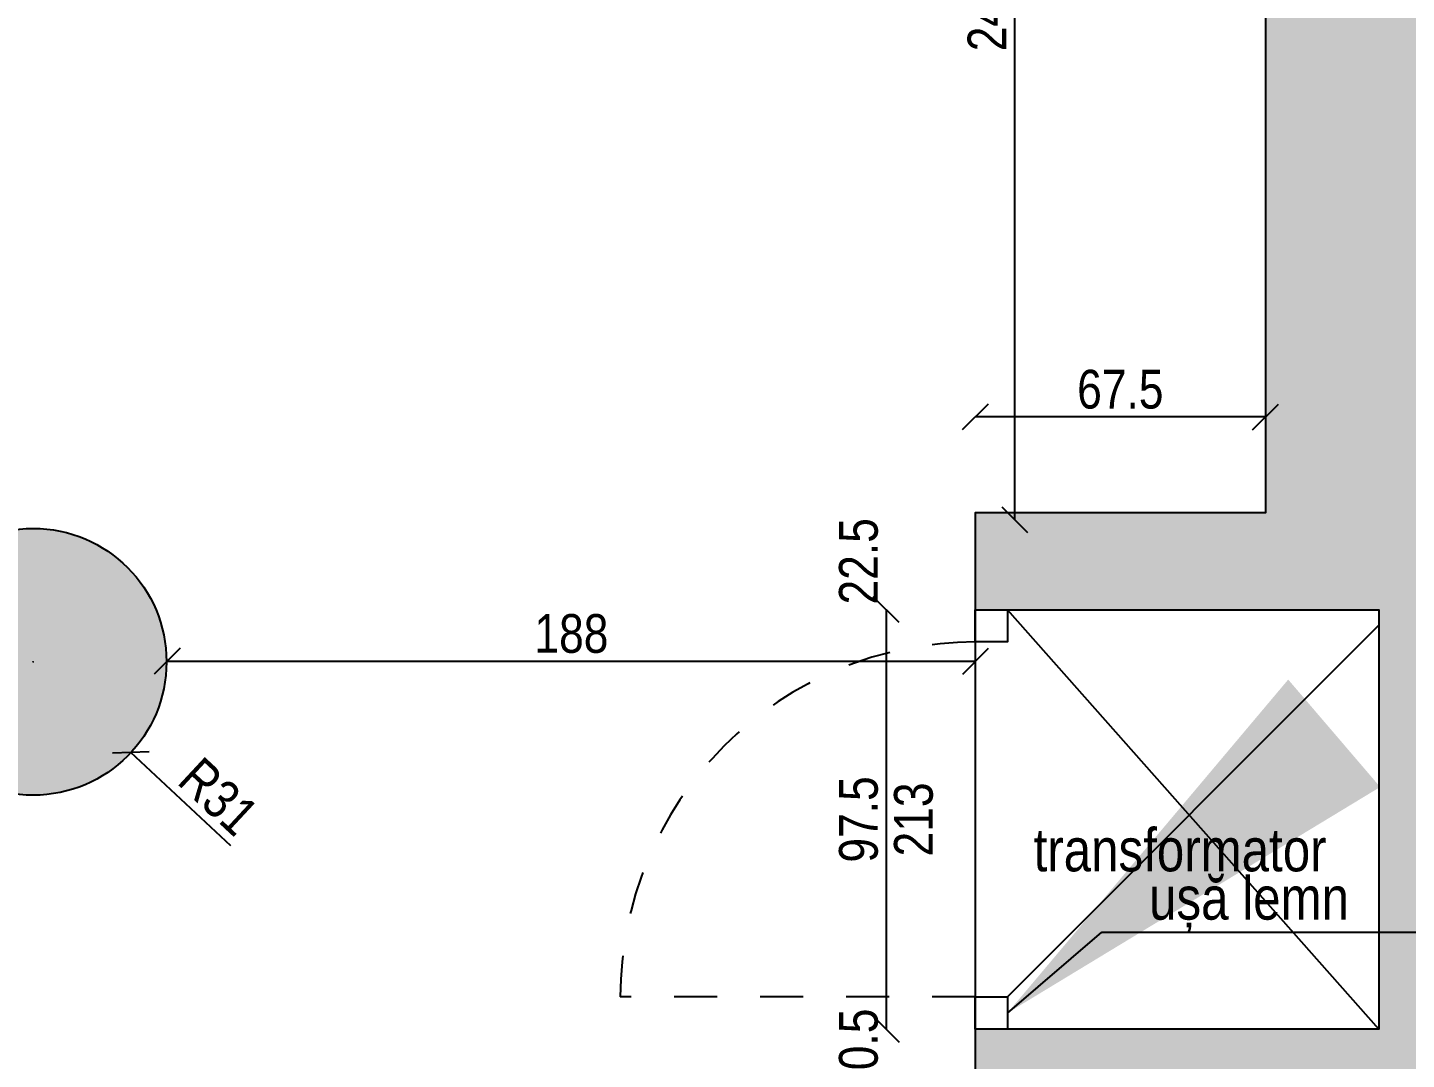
# Model space of a CAD drawing. Header units: metres. Extents: x 493 to 630, y -132 to -15.
# Drawn here: x 536.002 to 539.207, y -83.81 to -81.411 of the extents above; entities that cross this region are included whole.
import ezdxf
from ezdxf import colors
from ezdxf.entities.mleader import LeaderData, LeaderLine
from ezdxf.math import Vec2, Vec3

# ---------------------------------------------------------------- set-up
doc = ezdxf.new("R2010")
doc.units = ezdxf.units.M
doc.header["$MEASUREMENT"] = 0
doc.header["$PDMODE"] = 3
doc.linetypes.add('HIDDEN2', pattern=[0.1875, 0.125, -0.0625])
for name, color, linetype in [('a_caramida', 2, 'Continuous'), ('a_cote_50', 9, 'Continuous'), ('a_pereti_hasuri', 253, 'Continuous'), ('a_punctat', 40, 'HIDDEN2'), ('a_tamplarie_usi', 6, 'Continuous'), ('a_text', 7, 'Continuous')]:
    doc.layers.add(name, color=color, linetype=linetype)
doc.layers.add('a_suprafete', color=7, linetype='Continuous', plot=False)
doc.styles.get("Standard").update_dxf_attribs({"font": 'ARIALN.TTF'})
doc.dimstyles.new('50 cote', dxfattribs={"dimtxt": 0.09, "dimasz": 0.06, "dimexe": 0, "dimexo": 0, "dimgap": 0.018, "dimtad": 1, "dimdec": 1, "dimlfac": 100, "dimrnd": 0.5, "dimdsep": 46, "dimtxsty": 'Standard', "dimblk": 'OBLIQUE', "dimcen": 0.00045, "dimclrd": 256, "dimclrt": 4, "dimadec": 1, "dimazin": 0, "dimtfac": 1, "dimtdec": 1, "dimtix": 1, "dimtofl": 0, "dimtmove": 0, "dimatfit": 3, "dimldrblk": 'OBLIQUE', "dimfxl": 0, "dimtolj": 1, "dimtzin": 0, "dimarcsym": 0})
pattern_1 = [(45, (-4876.954644, 8292.469365), (-0.04419417382, 0.04419417382), []), (45, (-4876.91045, 8292.469365), (-0.04419417382, 0.04419417382), [0.03125, -0.015625])]

# ---------------------------------------------------------------- blocks, each defined once
blk = doc.blocks.new('_Oblique')
at = {"color": 0, "linetype": 'ByBlock', "lineweight": -2}
blk.add_line((-0.5, -0.5), (0.5, 0.5), dxfattribs=at)
blk = doc.blocks.new('*D302')
at = {"layer": 'a_cote_50', "lineweight": -2, "ltscale": 0.3}
blk.add_line((536.3261, -82.8843), (538.2061, -82.8843), dxfattribs=at)
at = {"layer": 'Defpoints', "color": 0, "ltscale": 0.3}
for p in [(536.3261, -82.8843), (538.2061, -82.8843), (538.2061, -82.8843)]:
    blk.add_point(p, dxfattribs=at)
at = {"layer": 'a_cote_50', "lineweight": -2, "ltscale": 0.3, "xscale": 0.06, "yscale": 0.06, "zscale": 0.06, "rotation": 180}
blk.add_blockref('_Oblique', (536.3261, -82.8843), dxfattribs=at)
at = {"layer": 'a_cote_50', "lineweight": -2, "ltscale": 0.3, "xscale": 0.06, "yscale": 0.06, "zscale": 0.06}
blk.add_blockref('_Oblique', (538.2061, -82.8843), dxfattribs=at)
at = {"layer": 'a_cote_50', "color": 4, "ltscale": 0.3, "insert": (537.2661, -82.8204), "char_height": 0.09, "attachment_point": 5}
blk.add_mtext('\\A1;188', dxfattribs=at)
blk = doc.blocks.new('*D305')
at = {"layer": 'a_cote_50', "color": 0, "lineweight": -2, "ltscale": 0.3}
for p, q in [((536.0143, -82.8857), (536.0152, -82.8857)), ((536.0147, -82.8861), (536.0147, -82.8852))]:
    blk.add_line(p, q, dxfattribs=at)
at = {"layer": 'a_cote_50', "lineweight": -2, "ltscale": 0.3}
blk.add_line((536.4745, -83.3135), (536.2417, -83.0968), dxfattribs=at)
at = {"layer": 'Defpoints', "color": 0, "ltscale": 0.3}
for p in [(536.0147, -82.8857), (536.2417, -83.0968)]:
    blk.add_point(p, dxfattribs=at)
at = {"layer": 'a_cote_50', "lineweight": -2, "ltscale": 0.3, "xscale": 0.06, "yscale": 0.06, "zscale": 0.06, "rotation": 137.0615940614636}
blk.add_blockref('_Oblique', (536.2417, -83.0968), dxfattribs=at)
at = {"layer": 'a_cote_50', "color": 4, "ltscale": 0.3, "insert": (536.4456, -83.1992), "char_height": 0.09, "attachment_point": 5, "rotation": 317.0616}
blk.add_mtext('\\A1;R31', dxfattribs=at)
blk = doc.blocks.new('*D276')
at = {"layer": 'a_cote_50', "lineweight": -2, "ltscale": 0.3}
blk.add_line((538.8798, -82.3165), (538.2048, -82.3165), dxfattribs=at)
at = {"layer": 'Defpoints', "color": 0, "ltscale": 0.3}
for p in [(538.2048, -82.3165), (538.2048, -82.5396), (538.8798, -82.5396)]:
    blk.add_point(p, dxfattribs=at)
at = {"layer": 'a_cote_50', "lineweight": -2, "ltscale": 0.3, "xscale": 0.06, "yscale": 0.06, "zscale": 0.06, "rotation": 180}
blk.add_blockref('_Oblique', (538.2048, -82.3165), dxfattribs=at)
at = {"layer": 'a_cote_50', "lineweight": -2, "ltscale": 0.3, "xscale": 0.06, "yscale": 0.06, "zscale": 0.06}
blk.add_blockref('_Oblique', (538.8798, -82.3165), dxfattribs=at)
at = {"layer": 'a_cote_50', "color": 4, "ltscale": 0.3, "insert": (538.5423, -82.2526), "char_height": 0.09, "attachment_point": 5}
blk.add_mtext('\\A1;67.5', dxfattribs=at)
blk = doc.blocks.new('*D277')
at = {"layer": 'Defpoints', "color": 0, "ltscale": 0.3}
for p in [(538.1744, -82.5396), (537.9979, -82.7646), (538.1744, -82.7646)]:
    blk.add_point(p, dxfattribs=at)
at = {"layer": 'a_cote_50', "color": 4, "ltscale": 0.3, "insert": (537.9339, -82.6521), "char_height": 0.09, "attachment_point": 5, "rotation": 90}
blk.add_mtext('\\A1;22.5', dxfattribs=at)
blk = doc.blocks.new('*D278')
at = {"layer": 'a_cote_50', "lineweight": -2, "ltscale": 0.3}
blk.add_line((537.9979, -82.7646), (537.9979, -83.7396), dxfattribs=at)
at = {"layer": 'Defpoints', "color": 0, "ltscale": 0.3}
for p in [(538.1744, -82.7646), (537.9979, -83.7396), (538.1744, -83.7396)]:
    blk.add_point(p, dxfattribs=at)
at = {"layer": 'a_cote_50', "lineweight": -2, "ltscale": 0.3, "xscale": 0.06, "yscale": 0.06, "zscale": 0.06}
for p, rotation in [((537.9979, -82.7646), 90), ((537.9979, -83.7396), 270)]:
    blk.add_blockref('_Oblique', p, dxfattribs=dict(at, rotation=rotation))
at = {"layer": 'a_cote_50', "color": 4, "ltscale": 0.3, "char_height": 0.09, "attachment_point": 5, "rotation": 90}
for s, insert in [('\\A1;97.5', (537.9339, -83.2521)), ('\\A1;213', (538.0618, -83.2521))]:
    blk.add_mtext(s, dxfattribs=dict(at, insert=insert))
blk = doc.blocks.new('*D279')
at = {"layer": 'Defpoints', "color": 0, "ltscale": 0.3}
for p in [(538.1744, -83.7396), (537.9979, -83.8446), (538.1744, -83.8446)]:
    blk.add_point(p, dxfattribs=at)
at = {"layer": 'a_cote_50', "color": 4, "ltscale": 0.3, "insert": (537.9339, -83.7921), "char_height": 0.09, "attachment_point": 5, "rotation": 90}
blk.add_mtext('\\A1;10.5', dxfattribs=at)
blk = doc.blocks.new('*D280')
at = {"layer": 'a_cote_50', "lineweight": -2, "ltscale": 0.3}
blk.add_line((538.2968, -82.5553), (538.2968, -80.1196), dxfattribs=at)
at = {"layer": 'Defpoints', "color": 0, "ltscale": 0.3}
for p in [(538.2959, -80.1196), (538.2968, -80.1196), (538.0159, -82.5553)]:
    blk.add_point(p, dxfattribs=at)
at = {"layer": 'a_cote_50', "lineweight": -2, "ltscale": 0.3, "xscale": 0.06, "yscale": 0.06, "zscale": 0.06}
for p, rotation in [((538.2968, -80.1196), 90), ((538.2968, -82.5553), 270)]:
    blk.add_blockref('_Oblique', p, dxfattribs=dict(at, rotation=rotation))
at = {"layer": 'a_cote_50', "color": 4, "ltscale": 0.3, "insert": (538.2329, -81.3375), "char_height": 0.09, "attachment_point": 5, "rotation": 90}
blk.add_mtext('\\A1;243.5', dxfattribs=at)

msp = doc.modelspace()

# ---------------------------------------------------------------- hatches: boundary and pattern name
at = {"layer": 'a_pereti_hasuri', "ltscale": 0.3}
h = msp.add_hatch(dxfattribs=at)
h.set_pattern_fill('ANSI33', color=256, scale=0.25, style=0)
h.set_pattern_definition(pattern_1)
h.paths.add_polyline_path([(533.4448, -79.3896), (533.4448, -80.1196), (532.5198, -80.1196), (532.5198, -79.3896)])
h.paths.add_polyline_path([(536.4648, -79.3896), (536.4648, -80.1196), (535.5248, -80.1196), (535.5248, -79.3896)])
h.paths.add_polyline_path([(538.1448, -89.6096), (538.1898, -89.6096), (538.1898, -89.6846), (539.2383, -89.6846), (539.2383, -84.3096), (541.5883, -84.3096), (541.5883, -84.5596), (542.0833, -84.5596), (542.0833, -84.3196), (542.5448, -84.3196), (542.5448, -84.0896), (539.2448, -84.0896), (539.2448, -80.1396), (539.7648, -80.1396), (539.7648, -79.3896), (538.5348, -79.3896), (538.5348, -80.1196), (538.8798, -80.1196), (538.8798, -82.5396), (538.2048, -82.5396), (538.2048, -82.7646), (539.1436, -82.7646), (539.1436, -83.7396), (538.2048, -83.7396), (538.2048, -83.8446), (539.0048, -83.8446), (539.0048, -84.5346), (539.1248, -84.5346), (539.1248, -89.2396), (538.1448, -89.2396)])
h = msp.add_hatch(dxfattribs=at)
h.set_pattern_fill('ANSI33', color=256, scale=0.25, style=0)
h.set_pattern_definition(pattern_1)
h.paths.add_polyline_path([(521.2731, -89.0746), (520.5631, -89.0746), (520.5631, -89.6746), (521.2731, -89.6746)])
h.paths.add_polyline_path([(524.2931, -89.0746), (523.4331, -89.0746), (523.4331, -89.6746), (524.2931, -89.6746)])
h.paths.add_polyline_path([(527.2931, -89.0746), (526.4331, -89.0746), (526.4331, -89.6746), (527.2931, -89.6746)])
edge = h.paths.add_edge_path()
edge.add_arc((526.961, -82.8646), 0.31, 0, 360)
edge = h.paths.add_edge_path()
edge.add_arc((529.9648, -82.8696), 0.31, 0, 360)
edge = h.paths.add_edge_path()
edge.add_arc((532.9847, -82.8857), 0.31, 0, 360)
edge = h.paths.add_edge_path()
edge.add_arc((536.0147, -82.8857), 0.31, 0, 360)

# ---------------------------------------------------------------- linework, layer by layer
at = {"layer": 'a_caramida', "ltscale": 0.3}
msp.add_lwpolyline([(539.7648, -79.3896), (538.5348, -79.3896), (538.5348, -79.3896), (538.5348, -80.1196), (538.8798, -80.1196), (538.8798, -82.5396), (538.2048, -82.5396), (538.2048, -82.7646), (539.1436, -82.7646), (539.1436, -83.7396), (538.2048, -83.7396), (538.2048, -83.8446), (539.0048, -83.8446), (539.0048, -84.5346), (539.1248, -84.5346), (539.1248, -89.2396), (538.1448, -89.2396), (538.1448, -89.6096), (538.1898, -89.6096), (538.1898, -89.6846), (538.1898, -89.6846), (539.2383, -89.6846)], dxfattribs=at)
msp.add_circle((536.0147, -82.8857), 0.31, dxfattribs=at)
at = {"layer": 'a_cote_50', "ltscale": 0.3}
for points in [[(539.1436, -83.7396), (538.2798, -82.7646)], [(538.2798, -83.6646), (539.1436, -82.8008)]]:
    msp.add_lwpolyline(points, dxfattribs=at)
at = {"layer": 'a_punctat', "ltscale": 0.5}
msp.add_lwpolyline([(538.2048, -83.6646), (537.3798, -83.6646, -0.414214), (538.2048, -82.8396)], format="xyb", dxfattribs=at)
at = {"layer": 'a_suprafete', "ltscale": 0.3}
msp.add_lwpolyline([(529.6548, -86.3196), (529.6548, -80.1196), (533.4448, -80.1196), (533.4448, -79.8296), (535.5248, -79.8296), (535.5248, -80.1196), (536.4648, -80.1196), (536.4648, -79.8396), (538.5348, -79.8396), (538.5348, -80.1196), (538.8798, -80.1196), (538.8798, -82.5396), (538.2048, -82.5396), (538.2048, -82.7646), (538.2048, -83.7396), (538.2048, -83.8446)], dxfattribs=at)
at = {"layer": 'a_tamplarie_usi', "ltscale": 0.3}
for points in [[(538.2048, -82.8396), (538.2048, -82.7646), (538.2798, -82.7646), (538.2798, -82.8396)], [(538.2048, -83.7396), (538.2048, -83.6646), (538.2798, -83.6646), (538.2798, -83.7396)]]:
    msp.add_lwpolyline(points, close=True, dxfattribs=at)

# ---------------------------------------------------------------- texts
at = {"layer": 'a_text', "insert": (538.3407, -83.3742), "char_height": 0.1, "width": 1.87247, "attachment_point": 7}
msp.add_mtext('\\A1;transformator', dxfattribs=at)

# ---------------------------------------------------------------- dimensions: what is measured, and where the dimension line sits
at = {"layer": 'a_cote_50', "ltscale": 0.3}
for base, p1, p2, angle, picture, middle in [((538.2968, -80.1196), (538.0159, -82.5553), (538.2959, -80.1196), 270, '*D280', (538.2329, -81.3375)), ((538.2048, -82.3165), (538.8798, -82.5396), (538.2048, -82.5396), 180, '*D276', (538.5423, -82.2526)), ((537.9979, -82.7646), (538.1744, -82.5396), (538.1744, -82.7646), 270, '*D277', (537.9339, -82.6521)), ((538.2061, -82.8843), (536.3261, -82.8843), (538.2061, -82.8843), 180, '*D302', (537.2661, -82.8204))]:
    dim = msp.add_linear_dim(base=base, p1=p1, p2=p2, angle=angle, dimstyle='50 cote', dxfattribs=at)
    dim.commit()
    dim.dimension.update_dxf_attribs({"geometry": picture, "text_midpoint": middle})
dim = msp.add_linear_dim(base=(537.9979, -83.7396), p1=(538.1744, -82.7646), p2=(538.1744, -83.7396), angle=270, text='<>\\X213', dimstyle='50 cote', override={"dimtmove": 1}, dxfattribs=at)
dim.commit()
dim.dimension.update_dxf_attribs({"geometry": '*D278', "text_midpoint": (537.9979, -83.2521)})
dim = msp.add_radius_dim(center=(536.0147, -82.8857), mpoint=(536.2417, -83.0968), dimstyle='50 cote', dxfattribs=at)
dim.commit()
dim.dimension.update_dxf_attribs({"geometry": '*D305', "text_midpoint": (536.4456, -83.1992)})
dim = msp.add_linear_dim(base=(537.9979, -83.8446), p1=(538.1744, -83.7396), p2=(538.1744, -83.8446), angle=270, dimstyle='50 cote', override={"dimtmove": 1}, dxfattribs=at)
dim.commit()
dim.dimension.update_dxf_attribs({"geometry": '*D279', "text_midpoint": (537.9339, -83.7921)})

# ---------------------------------------------------------------- leaders
ml = msp.add_multileader_mtext('Standard')
ml.set_content('{\\fArial Narrow|b0|i0|c238|p34;u}ș{\\fArial Narrow|b0|i0|c238|p34;ă lemn}', color=256)
ml.set_leader_properties()
ml.build(insert=Vec2(0, 0))
ml.multileader.update_dxf_attribs({"text_left_attachment_type": 6, "text_right_attachment_type": 6, "dogleg_length": 0.1, "arrow_head_size": 0})
ctx = ml.context
ctx.base_point, ctx.char_height, ctx.arrow_head_size, ctx.landing_gap_size, ctx.plane_origin = Vec3(538.5991, -83.5144), 0.1, 0, 0.01, Vec3(538.2798, -83.7021)
ctx.left_attachment, ctx.right_attachment = 6, 6
notes = []
notes.append((ctx, [(1, (1, 1, 0), (538.4991, -83.5144), (1, 0), 0.1, [(0, [(538.2798, -83.7021)], 0, [])])]))
ctx.mtext.insert, ctx.mtext.flow_direction = Vec3(538.6091, -83.385), 5
for ctx, leaders in notes:
    for number, flags, end, landing, length, lines in leaders:
        leader = LeaderData()
        leader.index, (leader.has_last_leader_line, leader.has_dogleg_vector, leader.attachment_direction) = number, flags
        leader.last_leader_point, leader.dogleg_vector, leader.dogleg_length = Vec3(end), Vec3(landing), length
        for number, points, colour, breaks in lines:
            line = LeaderLine()
            line.index, line.vertices, line.color, line.breaks = number, Vec3.list(points), colors.encode_raw_color(colour), breaks
            leader.lines.append(line)
        ctx.leaders.append(leader)

doc.saveas('drawing.dxf')
